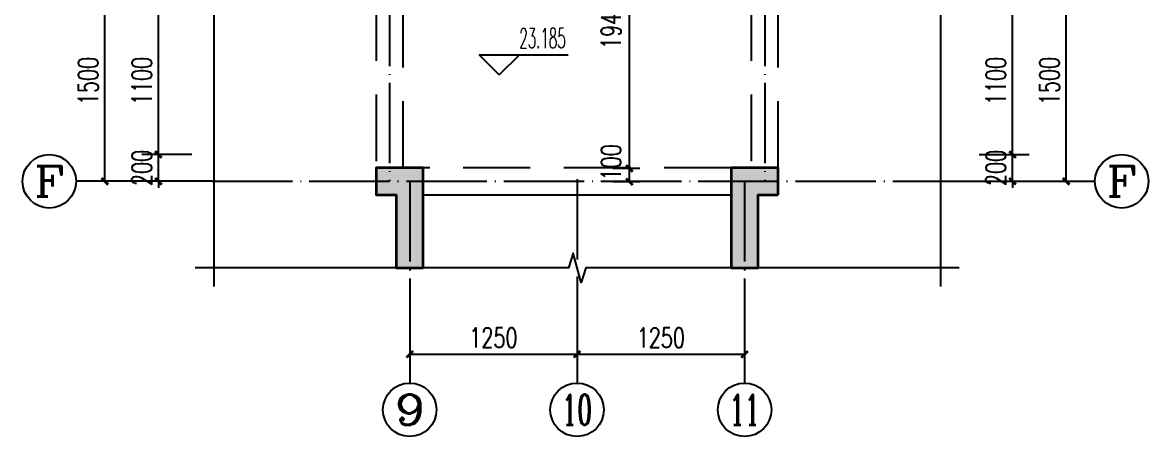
# Model space of a CAD drawing. Extents: x 393367 to 3005760, y 4998 to 826018.
# Drawn here: x 2810066 to 2818472, y 526806 to 529902 of the extents above; entities that cross this region are included whole.
import ezdxf
from ezdxf.enums import TextEntityAlignment as Align

# ---------------------------------------------------------------- set-up
doc = ezdxf.new("R2010")
doc.units = 0
doc.header["$LTSCALE"] = 1000
doc.linetypes.add('DASHED', pattern=[0.75, 0.5, -0.25])
doc.linetypes.add('DOTE', pattern=[2.42, 2, -0.2, 0.02, -0.2])
doc.layers.get('0').update_dxf_attribs({"linetype": 'CONTINUOUS'})
doc.layers.get('Defpoints').update_dxf_attribs({"linetype": 'CONTINUOUS'})
for name, color, linetype in [('AXIS', 3, 'CONTINUOUS'), ('AXIS_TEXT', 7, 'CONTINUOUS'), ('DIM_ELEV', 3, 'CONTINUOUS'), ('DOTE', 8, 'DOTE'), ('PUB_DIM', 3, 'CONTINUOUS'), ('PUB_TEXT', 7, 'CONTINUOUS'), ('S-梁', 4, 'DASHED'), ('S-梁实线', 4, 'CONTINUOUS'), ('S-砼墙', 150, 'CONTINUOUS'), ('S-砼墙填充', 251, 'CONTINUOUS'), ('THIN', 7, 'CONTINUOUS'), ('尺寸标注', 86, 'CONTINUOUS')]:
    doc.layers.add(name, color=color, linetype=linetype)
doc.styles.add('_TCH_AXIS', font='COMPLEX', dxfattribs={"bigfont": 'GBCBIG'})
doc.styles.add('_TCH_DIM', font='simplex.shx', dxfattribs={"width": 0.65, "bigfont": 'gbcbig.shx'})
doc.styles.add('_TCH_DIM_T3', font='SIMPLEX', dxfattribs={"width": 0.705882, "bigfont": 'GBCBIG'})
doc.styles.add('COMPLEX', font='COMPLEX')
doc.dimstyles.new('_TCH_ARCH&&50', dxfattribs={"dimtxt": 148.75, "dimasz": 50, "dimexe": 125, "dimexo": 150, "dimgap": 50, "dimtad": 1, "dimdec": 0, "dimzin": 0, "dimdsep": 46, "dimtxsty": '_TCH_DIM_T3', "dimblk": 'ARCHTICK', "dimcen": 0.09, "dimclrt": 4, "dimazin": 2, "dimtfac": 1, "dimtdec": 0, "dimtix": 1, "dimtmove": 2, "dimatfit": 3, "dimfxl": 1, "dimtolj": 1, "dimtzin": 0, "dimarcsym": 0})

# ---------------------------------------------------------------- blocks, each defined once
blk = doc.blocks.new('_axiso')
blk.add_circle((0, 0), 0.5)
at = {"layer": 'AXIS_TEXT', "style": 'COMPLEX', "width": 1.041667}
blk.add_attdef('A', text='', height=0.56, dxfattribs=at).set_placement((-0.25, -0.28), (0.25, -0.28), align=Align.FIT)
blk = doc.blocks.new('_ArchTick')
at = {"color": 0, "linetype": 'ByBlock', "const_width": 0.4}
blk.add_lwpolyline([(-0.5, -0.5), (0.5, 0.5)], dxfattribs=at)
blk = doc.blocks.new('*D2157')
at = {"layer": 'Defpoints', "color": 0, "transparency": 16777216}
for p in [(2817057.5, 528914.7), (2817457.5, 528914.7), (2817057.5, 528714.7)]:
    blk.add_point(p, dxfattribs=at)
at = {"layer": '尺寸标注', "color": 0, "lineweight": -2, "transparency": 16777216}
for p, q in [((2817207.5, 528914.7), (2817582.5, 528914.7)), ((2817457.5, 528914.7), (2817457.5, 528964.7)), ((2817457.5, 528714.7), (2817457.5, 528914.7)), ((2817207.5, 528714.7), (2817582.5, 528714.7)), ((2817457.5, 528714.7), (2817457.5, 528664.7))]:
    blk.add_line(p, q, dxfattribs=at)
at = {"layer": '尺寸标注', "color": 0, "lineweight": -2, "transparency": 16777216, "xscale": 50, "yscale": 50, "zscale": 50}
for p, rotation in [((2817457.5, 528914.7), 270), ((2817457.5, 528714.7), 90)]:
    blk.add_blockref('_ArchTick', p, dxfattribs=dict(at, rotation=rotation))
at = {"layer": '尺寸标注', "color": 4, "transparency": 16777216, "insert": (2817333.1, 528814.7), "char_height": 148.75, "attachment_point": 5, "rotation": 90, "style": '_TCH_DIM_T3'}
blk.add_mtext('\\A1;200', dxfattribs=at)
blk = doc.blocks.new('*D2158')
at = {"layer": 'Defpoints', "color": 0, "transparency": 16777216}
for p in [(2817057.5, 530014.7), (2817457.5, 530014.7), (2817057.5, 528914.7)]:
    blk.add_point(p, dxfattribs=at)
at = {"layer": '尺寸标注', "color": 0, "lineweight": -2, "transparency": 16777216}
for p, q in [((2817207.5, 530014.7), (2817582.5, 530014.7)), ((2817457.5, 528914.7), (2817457.5, 530014.7)), ((2817207.5, 528914.7), (2817582.5, 528914.7))]:
    blk.add_line(p, q, dxfattribs=at)
at = {"layer": '尺寸标注', "color": 0, "lineweight": -2, "transparency": 16777216, "xscale": 50, "yscale": 50, "zscale": 50}
for p, rotation in [((2817457.5, 530014.7), 90), ((2817457.5, 528914.7), 270)]:
    blk.add_blockref('_ArchTick', p, dxfattribs=dict(at, rotation=rotation))
at = {"layer": '尺寸标注', "color": 4, "transparency": 16777216, "insert": (2817333.1, 529464.7), "char_height": 148.75, "attachment_point": 5, "rotation": 90, "style": '_TCH_DIM_T3'}
blk.add_mtext('\\A1;1100', dxfattribs=at)
blk = doc.blocks.new('*D2162')
at = {"layer": 'Defpoints', "color": 0, "transparency": 16777216}
for p in [(2817057.5, 530214.7), (2817857.5, 530214.7), (2817057.5, 528714.7)]:
    blk.add_point(p, dxfattribs=at)
at = {"layer": 'PUB_DIM', "color": 0, "lineweight": -2, "transparency": 16777216}
for p, q in [((2817207.5, 530214.7), (2817982.5, 530214.7)), ((2817857.5, 528714.7), (2817857.5, 530214.7)), ((2817207.5, 528714.7), (2817982.5, 528714.7))]:
    blk.add_line(p, q, dxfattribs=at)
at = {"layer": 'PUB_DIM', "color": 0, "lineweight": -2, "transparency": 16777216, "xscale": 50, "yscale": 50, "zscale": 50}
for p, rotation in [((2817857.5, 530214.7), 90), ((2817857.5, 528714.7), 270)]:
    blk.add_blockref('_ArchTick', p, dxfattribs=dict(at, rotation=rotation))
at = {"layer": 'PUB_DIM', "color": 4, "transparency": 16777216, "insert": (2817733.1, 529464.7), "char_height": 148.75, "attachment_point": 5, "rotation": 90, "style": '_TCH_DIM_T3'}
blk.add_mtext('\\A1;1500', dxfattribs=at)
blk = doc.blocks.new('*D2165')
at = {"layer": 'Defpoints', "color": 0, "transparency": 16777216}
for p in [(2811080.8, 528914.7), (2811480.8, 528914.7), (2811480.8, 528714.7)]:
    blk.add_point(p, dxfattribs=at)
at = {"layer": '尺寸标注', "color": 0, "lineweight": -2, "transparency": 16777216}
for p, q in [((2811330.8, 528914.7), (2810955.8, 528914.7)), ((2811080.8, 528914.7), (2811080.8, 528964.7)), ((2811080.8, 528714.7), (2811080.8, 528914.7)), ((2811330.8, 528714.7), (2810955.8, 528714.7)), ((2811080.8, 528714.7), (2811080.8, 528664.7))]:
    blk.add_line(p, q, dxfattribs=at)
at = {"layer": '尺寸标注', "color": 0, "lineweight": -2, "transparency": 16777216, "xscale": 50, "yscale": 50, "zscale": 50}
for p, rotation in [((2811080.8, 528914.7), 270), ((2811080.8, 528714.7), 90)]:
    blk.add_blockref('_ArchTick', p, dxfattribs=dict(at, rotation=rotation))
at = {"layer": '尺寸标注', "color": 4, "transparency": 16777216, "insert": (2810956.5, 528814.7), "char_height": 148.75, "attachment_point": 5, "rotation": 90, "style": '_TCH_DIM_T3'}
blk.add_mtext('\\A1;200', dxfattribs=at)
blk = doc.blocks.new('*D2166')
at = {"layer": 'Defpoints', "color": 0, "transparency": 16777216}
for p in [(2811080.8, 530014.7), (2811480.8, 530014.7), (2811480.8, 528914.7)]:
    blk.add_point(p, dxfattribs=at)
at = {"layer": '尺寸标注', "color": 0, "lineweight": -2, "transparency": 16777216}
for p, q in [((2811330.8, 530014.7), (2810955.8, 530014.7)), ((2811080.8, 528914.7), (2811080.8, 530014.7)), ((2811330.8, 528914.7), (2810955.8, 528914.7))]:
    blk.add_line(p, q, dxfattribs=at)
at = {"layer": '尺寸标注', "color": 0, "lineweight": -2, "transparency": 16777216, "xscale": 50, "yscale": 50, "zscale": 50}
for p, rotation in [((2811080.8, 530014.7), 90), ((2811080.8, 528914.7), 270)]:
    blk.add_blockref('_ArchTick', p, dxfattribs=dict(at, rotation=rotation))
at = {"layer": '尺寸标注', "color": 4, "transparency": 16777216, "insert": (2810956.5, 529464.7), "char_height": 148.75, "attachment_point": 5, "rotation": 90, "style": '_TCH_DIM_T3'}
blk.add_mtext('\\A1;1100', dxfattribs=at)
blk = doc.blocks.new('*D2170')
at = {"layer": 'Defpoints', "color": 0, "transparency": 16777216}
for p in [(2810680.8, 530214.7), (2811480.8, 530214.7), (2811480.8, 528714.7)]:
    blk.add_point(p, dxfattribs=at)
at = {"layer": 'PUB_DIM', "color": 0, "lineweight": -2, "transparency": 16777216}
for p, q in [((2811330.8, 530214.7), (2810555.8, 530214.7)), ((2810680.8, 528714.7), (2810680.8, 530214.7)), ((2811330.8, 528714.7), (2810555.8, 528714.7))]:
    blk.add_line(p, q, dxfattribs=at)
at = {"layer": 'PUB_DIM', "color": 0, "lineweight": -2, "transparency": 16777216, "xscale": 50, "yscale": 50, "zscale": 50}
for p, rotation in [((2810680.8, 530214.7), 90), ((2810680.8, 528714.7), 270)]:
    blk.add_blockref('_ArchTick', p, dxfattribs=dict(at, rotation=rotation))
at = {"layer": 'PUB_DIM', "color": 4, "transparency": 16777216, "insert": (2810556.5, 529464.7), "char_height": 148.75, "attachment_point": 5, "rotation": 90, "style": '_TCH_DIM_T3'}
blk.add_mtext('\\A1;1500', dxfattribs=at)
blk = doc.blocks.new('*D2189')
at = {"layer": 'Defpoints', "color": 0, "transparency": 16777216}
for p in [(2814597.3, 530750.9), (2814825.8, 530750.9), (2814825.8, 528810.9)]:
    blk.add_point(p, dxfattribs=at)
at = {"layer": '尺寸标注', "color": 0, "lineweight": -2, "transparency": 16777216}
for p, q in [((2814675.8, 530750.9), (2814472.3, 530750.9)), ((2814597.3, 528810.9), (2814597.3, 530750.9)), ((2814675.8, 528810.9), (2814472.3, 528810.9))]:
    blk.add_line(p, q, dxfattribs=at)
at = {"layer": '尺寸标注', "color": 0, "lineweight": -2, "transparency": 16777216, "xscale": 50, "yscale": 50, "zscale": 50}
for p, rotation in [((2814597.3, 530750.9), 90), ((2814597.3, 528810.9), 270)]:
    blk.add_blockref('_ArchTick', p, dxfattribs=dict(at, rotation=rotation))
at = {"layer": '尺寸标注', "color": 4, "transparency": 16777216, "insert": (2814459.8, 529884.1), "char_height": 148.75, "attachment_point": 5, "rotation": 90, "style": '_TCH_DIM_T3'}
blk.add_mtext('\\A1;1940', dxfattribs=at)
blk = doc.blocks.new('*D2190')
at = {"layer": 'Defpoints', "color": 0, "transparency": 16777216}
for p in [(2814597.3, 528810.9), (2814825.8, 528810.9), (2814825.8, 528710.9)]:
    blk.add_point(p, dxfattribs=at)
at = {"layer": '尺寸标注', "color": 0, "lineweight": -2, "transparency": 16777216}
for p, q in [((2814675.8, 528810.9), (2814472.3, 528810.9)), ((2814597.3, 528710.9), (2814597.3, 528810.9)), ((2814675.8, 528710.9), (2814472.3, 528710.9))]:
    blk.add_line(p, q, dxfattribs=at)
at = {"layer": '尺寸标注', "color": 0, "lineweight": -2, "transparency": 16777216, "xscale": 50, "yscale": 50, "zscale": 50}
for p, rotation in [((2814597.3, 528810.9), 90), ((2814597.3, 528710.9), 270)]:
    blk.add_blockref('_ArchTick', p, dxfattribs=dict(at, rotation=rotation))
at = {"layer": '尺寸标注', "color": 4, "transparency": 16777216, "insert": (2814459.8, 528856.8), "char_height": 148.75, "attachment_point": 5, "rotation": 90, "style": '_TCH_DIM_T3'}
blk.add_mtext('\\A1;100', dxfattribs=at)
blk = doc.blocks.new('*D2194')
at = {"layer": 'Defpoints', "color": 0, "transparency": 16777216}
for p in [(2812956.8, 527829.9), (2814206.3, 527829.9), (2814206.3, 527420.8)]:
    blk.add_point(p, dxfattribs=at)
at = {"layer": 'PUB_DIM', "color": 0, "lineweight": -2, "transparency": 16777216}
for p, q in [((2812956.8, 527679.9), (2812956.8, 527295.8)), ((2814206.3, 527679.9), (2814206.3, 527295.8)), ((2812956.8, 527420.8), (2814206.3, 527420.8))]:
    blk.add_line(p, q, dxfattribs=at)
at = {"layer": 'PUB_DIM', "color": 0, "lineweight": -2, "transparency": 16777216, "xscale": 50, "yscale": 50, "zscale": 50, "rotation": 180}
blk.add_blockref('_ArchTick', (2812956.8, 527420.8), dxfattribs=at)
at = {"layer": 'PUB_DIM', "color": 0, "lineweight": -2, "transparency": 16777216, "xscale": 50, "yscale": 50, "zscale": 50}
blk.add_blockref('_ArchTick', (2814206.3, 527420.8), dxfattribs=at)
at = {"layer": 'PUB_DIM', "color": 4, "transparency": 16777216, "insert": (2813581.6, 527545.2), "char_height": 148.75, "attachment_point": 5, "style": '_TCH_DIM_T3'}
blk.add_mtext('\\A1;1250', dxfattribs=at)
blk = doc.blocks.new('*D2195')
at = {"layer": 'Defpoints', "color": 0, "transparency": 16777216}
for p in [(2814206.3, 527829.9), (2815456.8, 527829.9), (2815456.8, 527420.8)]:
    blk.add_point(p, dxfattribs=at)
at = {"layer": 'PUB_DIM', "color": 0, "lineweight": -2, "transparency": 16777216}
for p, q in [((2814206.3, 527679.9), (2814206.3, 527295.8)), ((2815456.8, 527679.9), (2815456.8, 527295.8)), ((2814206.3, 527420.8), (2815456.8, 527420.8))]:
    blk.add_line(p, q, dxfattribs=at)
at = {"layer": 'PUB_DIM', "color": 0, "lineweight": -2, "transparency": 16777216, "xscale": 50, "yscale": 50, "zscale": 50, "rotation": 180}
blk.add_blockref('_ArchTick', (2814206.3, 527420.8), dxfattribs=at)
at = {"layer": 'PUB_DIM', "color": 0, "lineweight": -2, "transparency": 16777216, "xscale": 50, "yscale": 50, "zscale": 50}
blk.add_blockref('_ArchTick', (2815456.8, 527420.8), dxfattribs=at)
at = {"layer": 'PUB_DIM', "color": 4, "transparency": 16777216, "insert": (2814831.6, 527545.2), "char_height": 148.75, "attachment_point": 5, "style": '_TCH_DIM_T3'}
blk.add_mtext('\\A1;1250', dxfattribs=at)
blk = doc.blocks.new('A$C388434FB')
at = {"layer": 'S-砼墙填充'}
for points in [[(1353, 4786.9), (1353, 3486.9), (1553, 3486.9), (1553, 5186.9), (1353, 5186.9), (1353, 4986.9), (503, 4986.9), (503, 4786.9)], [(4353, 3486.8), (4353, 4786.8), (5203, 4786.9), (5203, 4986.9), (4353, 4986.8), (4353, 5186.9), (4153, 5186.9), (4153, 3486.8)], [(1552.9, 2186.9), (1552.9, 2786.9), (1352.9, 2786.9), (1352.9, 2386.9), (140, 2386.9), (140, 2186.9)], [(5566, 2186.9), (5566, 2386.9), (4353.1, 2386.9), (4353.1, 2786.9), (4153.1, 2786.9), (4153.1, 2186.9)], [(1702.9, 140), (1702.9, 886.9), (1352.9, 886.9), (1352.9, 686.9), (1502.9, 686.9), (1502.9, 140)], [(4353.1, 686.8), (4353.1, 886.8), (4003.1, 886.8), (4003.1, 140), (4203.1, 140), (4203.1, 686.8)]]:
    blk.add_hatch(color=142, dxfattribs=at).paths.add_polyline_path(points)
at = {"layer": 'S-梁'}
for p, q in [((753, 4986.9), (753, 6336.9)), ((753, 6336.9), (1353, 6336.9)), ((1353, 6336.9), (1353, 5186.9)), ((1553, 6336.9), (4153, 6336.9)), ((1553, 5186.9), (1553, 6336.9)), ((4153, 6336.9), (4153, 5186.9)), ((4353, 6336.9), (4953, 6336.9)), ((4353, 5186.9), (4353, 6336.9)), ((4953, 6336.9), (4953, 4986.9)), ((4153, 5106.8), (1553, 5106.9)), ((140, 4786.9), (503, 4786.9)), ((5203, 4786.9), (5566, 4786.9)), ((1353, 3486.9), (1352.9, 2786.9)), ((4353.1, 2786.9), (4353, 3486.9)), ((1352.9, 2186.9), (1352.9, 886.9)), ((1552.9, 886.9), (1552.9, 2186.9)), ((1552.9, 2186.9), (4153.1, 2186.9)), ((4153.1, 2186.9), (4153.1, 886.8)), ((4353.1, 886.8), (4353.1, 2186.9)), ((4003.1, 886.8), (1702.9, 886.9))]:
    blk.add_line(p, q, dxfattribs=at)
at = {"layer": 'S-梁实线'}
for p, q in [((553, 6536.9), (553, 4986.9)), ((1453, 6536.9), (553, 6536.9)), ((4253, 6536.9), (1453, 6536.9)), ((5153, 6536.9), (4253, 6536.9)), ((5153, 4986.9), (5153, 6536.9)), ((503, 4986.9), (140, 4986.9)), ((5566, 4986.9), (5203, 4986.9)), ((1553, 4906.9), (4153, 4906.8)), ((1552.9, 2786.9), (1553, 3486.9)), ((4153, 3486.8), (4153.1, 2786.9)), ((4153.1, 2386.9), (1552.9, 2386.9)), ((1702.9, 686.9), (4003.1, 686.8))]:
    blk.add_line(p, q, dxfattribs=at)
at = {"layer": 'S-砼墙', "color": 150, "lineweight": 35}
for points in [[(1353, 4786.9), (1353, 3486.9), (1553, 3486.9), (1553, 5186.9), (1353, 5186.9), (1353, 4986.9), (503, 4986.9), (503, 4786.9)], [(4353, 3486.8), (4353, 4786.8), (5203, 4786.9), (5203, 4986.9), (4353, 4986.8), (4353, 5186.9), (4153, 5186.9), (4153, 3486.8)], [(1552.9, 2186.9), (1552.9, 2786.9), (1352.9, 2786.9), (1352.9, 2386.9), (140, 2386.9), (140, 2186.9)], [(5566, 2186.9), (5566, 2386.9), (4353.1, 2386.9), (4353.1, 2786.9), (4153.1, 2786.9), (4153.1, 2186.9)], [(1702.9, 140), (1702.9, 886.9), (1352.9, 886.9), (1352.9, 686.9), (1502.9, 686.9), (1502.9, 140), (1702.9, 140), (1702.9, 140)], [(4353.1, 686.8), (4353.1, 886.8), (4003.1, 886.8), (4003.1, 140), (4003.1, 140), (4003.1, 140), (4203.1, 140), (4203.1, 686.8)]]:
    blk.add_lwpolyline(points, close=True, dxfattribs=at)
at = {"layer": 'THIN'}
for points in [[(140, 5126.9), (140, 2628.5), (250, 2593.5), (30, 2533.5), (140, 2498.5), (140, 0)], [(5566, 5126.9), (5566, 2628.5), (5676, 2593.5), (5456, 2533.5), (5566, 2498.5), (5566, 0)], [(5706, 140), (2918, 140), (2883, 30), (2823, 250), (2788, 140), (0, 140)]]:
    blk.add_lwpolyline(points, dxfattribs=at)

msp = doc.modelspace()

# ---------------------------------------------------------------- linework, layer by layer
at = {"layer": 'AXIS'}
for p, q in [((2811480.84967, 528714.65595), (2810466.24209, 528714.65595)), ((2817057.45605, 528714.65596), (2818072.06363, 528714.65596)), ((2812956.80923, 527829.90126), (2812956.80923, 527206.22461)), ((2814206.32802, 527829.90126), (2814206.32802, 527206.22461)), ((2815456.80922, 527829.90126), (2815456.80922, 527206.22461))]:
    msp.add_line(p, q, dxfattribs=at)
at = {"layer": 'DIM_ELEV', "color": 6}
for p, q in [((2813625.27826, 529509.99255), (2813475.27826, 529659.99255)), ((2813475.27826, 529659.99255), (2814140.19874, 529659.99255)), ((2813625.27826, 529509.99255), (2813775.27826, 529659.99255))]:
    msp.add_line(p, q, dxfattribs=at)
at = {"layer": 'DOTE', "linetype": 'DOTE', "ltscale": 0.3}
for p, q in [((2812806.80952, 534532.54107), (2812806.80952, 528714.65595)), ((2815606.80951, 534532.54107), (2815606.80951, 528714.65595)), ((2814206.80951, 528729.89775), (2814206.80951, 527829.90126)), ((2811480.84967, 528714.65595), (2817057.45605, 528714.65595)), ((2812956.80952, 528714.65595), (2812956.80952, 527829.90126)), ((2815456.80951, 528714.65595), (2815456.80951, 527829.90126))]:
    msp.add_line(p, q, dxfattribs=at)

# ---------------------------------------------------------------- block references
msp.add_blockref('A$C388434FB', (2811353.89998, 527927.80432))
at = {"layer": 'AXIS'}
ref = msp.add_blockref('_axiso', (2810266.24209, 528714.65595), dxfattribs=dict(at, xscale=400, yscale=400, zscale=400))
ref.add_attrib('A', 'F', dxfattribs={"layer": 'AXIS_TEXT', "height": 226.27417, "style": '_TCH_AXIS', "width": 1.3125}).set_placement((2810153.105, 528601.51887), (2810379.37917, 528601.51887), align=Align.FIT)
ref = msp.add_blockref('_axiso', (2818272.06363, 528714.65596), dxfattribs=dict(at, xscale=400, yscale=400, zscale=400))
ref.add_attrib('A', 'F', dxfattribs={"layer": 'AXIS_TEXT', "height": 226.27417, "style": '_TCH_AXIS', "width": 1.3125}).set_placement((2818158.92655, 528601.51888), (2818385.20072, 528601.51888), align=Align.FIT)
ref = msp.add_blockref('_axiso', (2812956.80923, 527006.22461), dxfattribs=dict(at, xscale=400, yscale=400, zscale=400))
ref.add_attrib('A', '9', dxfattribs={"layer": 'AXIS_TEXT', "height": 226.27417, "style": '_TCH_AXIS', "width": 1.5}).set_placement((2812843.67215, 526893.08752), (2813069.94632, 526893.08752), align=Align.FIT)
ref = msp.add_blockref('_axiso', (2814206.32802, 527006.22461), dxfattribs=dict(at, xscale=400, yscale=400, zscale=400))
ref.add_attrib('A', '10', dxfattribs={"layer": 'AXIS_TEXT', "height": 226.27417, "style": '_TCH_AXIS', "width": 0.724138}).set_placement((2814093.19093, 526893.08752), (2814319.4651, 526893.08752), align=Align.FIT)
ref = msp.add_blockref('_axiso', (2815456.80922, 527006.22461), dxfattribs=dict(at, xscale=400, yscale=400, zscale=400))
ref.add_attrib('A', '11', dxfattribs={"layer": 'AXIS_TEXT', "height": 226.27417, "style": '_TCH_AXIS', "width": 0.875}).set_placement((2815343.67214, 526893.08752), (2815569.94631, 526893.08752), align=Align.FIT)

# ---------------------------------------------------------------- texts
at = {"layer": 'PUB_TEXT', "color": 6, "style": '_TCH_DIM', "width": 0.494118}
msp.add_text('23.185', height=148.75, dxfattribs=at).set_placement((2813775.19874, 529710.04255))

# ---------------------------------------------------------------- dimensions: what is measured, and where the dimension line sits
at = {"layer": 'PUB_DIM'}
for p1, p2, distance, picture, middle in [((2811480.84967, 528714.65595), (2811480.84967, 530214.65595), 800, '*D2170', (2810556.47467, 529464.65595)), ((2817057.45605, 528714.65596), (2817057.45605, 530214.65596), -800, '*D2162', (2817733.08105, 529464.65596)), ((2812956.80923, 527829.90126), (2814206.32802, 527829.90126), -409.06908, '*D2194', (2813581.56863, 527545.20719)), ((2814206.32802, 527829.90126), (2815456.80922, 527829.90126), -409.06908, '*D2195', (2814831.56862, 527545.20719))]:
    dim = msp.add_aligned_dim(p1=p1, p2=p2, distance=distance, dimstyle='_TCH_ARCH&&50', dxfattribs=at)
    dim.commit()
    dim.dimension.update_dxf_attribs({"geometry": picture, "text_midpoint": middle})
at = {"layer": '尺寸标注', "color": 106}
for base, p1, p2, picture, middle in [((2814597.26363, 530750.90605), (2814825.77318, 528810.90605), (2814825.77318, 530750.90605), '*D2189', (2814459.76363, 529884.09362)), ((2814597.26363, 528810.90605), (2814825.77318, 528710.90605), (2814825.77318, 528810.90605), '*D2190', (2814459.76363, 528856.77061))]:
    dim = msp.add_linear_dim(base=base, p1=p1, p2=p2, angle=90, dimstyle='_TCH_ARCH&&50', dxfattribs=at)
    dim.commit()
    dim.dimension.update_dxf_attribs({"geometry": picture, "text_midpoint": middle, "dimtype": 161})
for p1, p2, distance, picture, middle in [((2811480.84967, 528914.65595), (2811480.84967, 530014.65595), 400, '*D2166', (2810956.47467, 529464.65595)), ((2817057.45605, 528914.65596), (2817057.45605, 530014.65596), -400, '*D2158', (2817333.08105, 529464.65596)), ((2811480.84967, 528714.65595), (2811480.84967, 528914.65595), 400, '*D2165', (2810956.47467, 528814.65595)), ((2817057.45605, 528714.65596), (2817057.45605, 528914.65596), -400, '*D2157', (2817333.08105, 528814.65596))]:
    dim = msp.add_aligned_dim(p1=p1, p2=p2, distance=distance, dimstyle='_TCH_ARCH&&50', dxfattribs=at)
    dim.commit()
    dim.dimension.update_dxf_attribs({"geometry": picture, "text_midpoint": middle})

doc.saveas('drawing.dxf')
